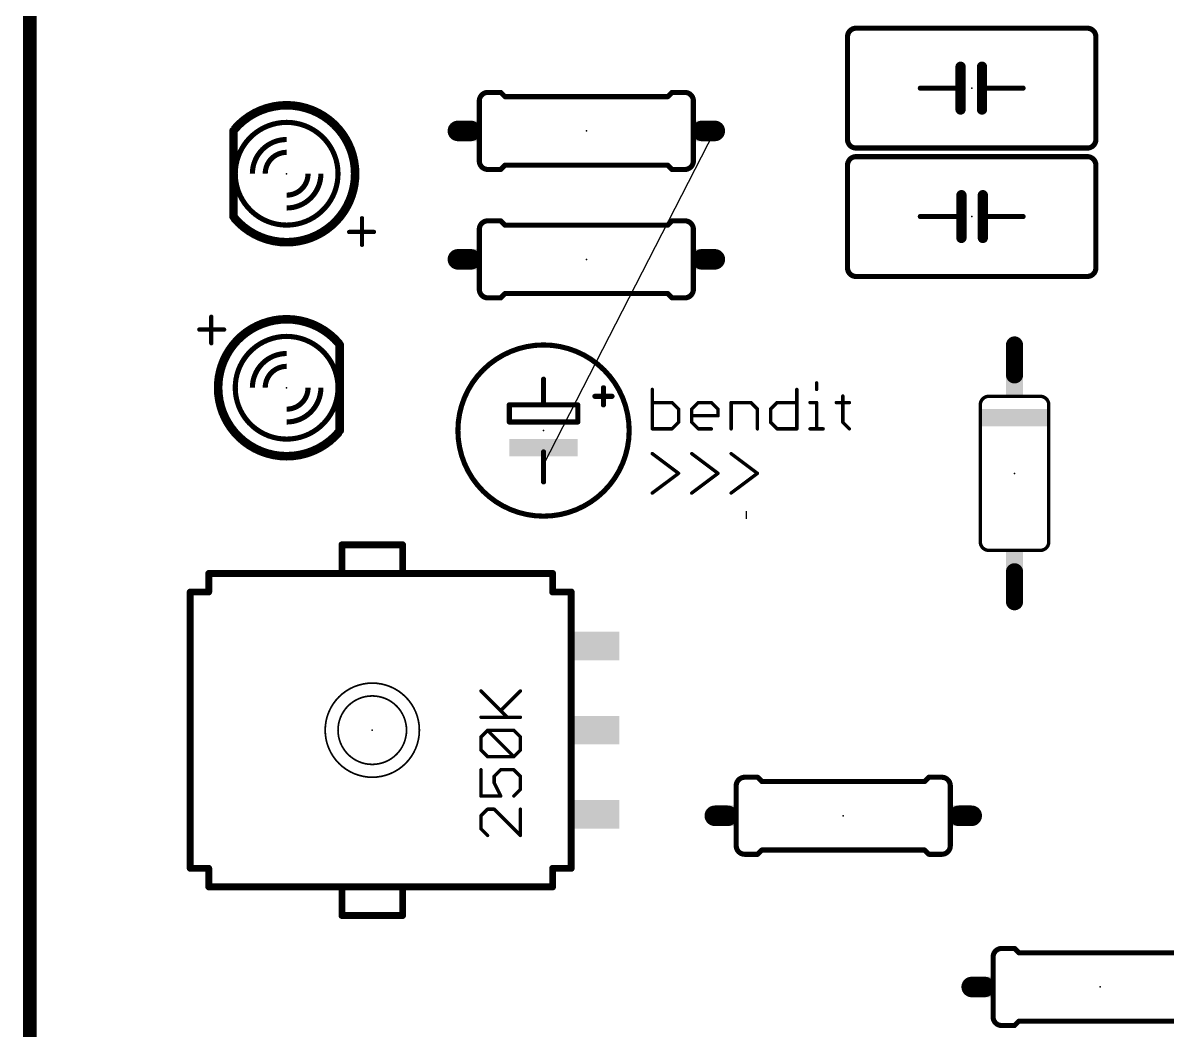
# Model space of a CAD drawing. Extents: x 0 to 100, y 0 to 80.
# Drawn here: x -0.2 to 33.74, y 26.66 to 56.55 of the extents above; entities that cross this region are included whole.
import ezdxf

# ---------------------------------------------------------------- set-up
doc = ezdxf.new("R2010")
doc.units = 0
for name, color, linetype in [('19', 53, 'CONTINUOUS'), ('20', 7, 'CONTINUOUS'), ('21', 253, 'CONTINUOUS'), ('23', 7, 'CONTINUOUS'), ('27', 253, 'CONTINUOUS'), ('51', 253, 'CONTINUOUS')]:
    doc.layers.add(name, color=color, linetype=linetype)

# ---------------------------------------------------------------- blocks, each defined once
blk = doc.blocks.new('RECT')
blk.add_solid([(-0.5, -0.5), (0.5, -0.5), (-0.5, 0.5), (0.5, 0.5)])

msp = doc.modelspace()

# ---------------------------------------------------------------- linework, layer by layer
at = {"layer": '19'}
for p, q in [((15.24, 43.434), (20.32, 53.34)), ((21.2598, 41.8338), (21.2598, 42.0624))]:
    msp.add_line(p, q, dxfattribs=at)
at = {"layer": '20', "const_width": 0.4064}
msp.add_lwpolyline([(0, 80), (0, 0)], dxfattribs=at)
at = {"layer": '21'}
for points, const_width in [([(24.511, 56.388, 0.4142), (24.257, 56.134)], 0.1524), ([(24.511, 56.4261, 1), (24.511, 56.3499)], 0.0762), ([(24.511, 56.3499, 1), (24.511, 56.4261)], 0.0762), ([(31.623, 56.134, 0.4142), (31.369, 56.388)], 0.1524), ([(31.369, 56.4261, 1), (31.369, 56.3499)], 0.0762), ([(31.369, 56.3499, 1), (31.369, 56.4261)], 0.0762), ([(24.2951, 56.134, 1), (24.2189, 56.134)], 0.0762), ([(24.2189, 56.134, 1), (24.2951, 56.134)], 0.0762), ([(31.6611, 56.134, 1), (31.5849, 56.134)], 0.0762), ([(31.5849, 56.134, 1), (31.6611, 56.134)], 0.0762), ([(27.686, 55.245, 1), (27.5336, 55.245)], 0.1524), ([(28.321, 55.245, 1), (28.1686, 55.245)], 0.1524), ([(26.416, 54.6481, 1), (26.416, 54.5719)], 0.0762), ([(27.686, 54.61, 1), (27.5336, 54.61)], 0.1524), ([(27.5336, 54.61, 1), (27.686, 54.61)], 0.1524), ([(27.6098, 54.5719, 1), (27.6098, 54.6481)], 0.0762), ([(28.321, 54.61, 1), (28.1686, 54.61)], 0.1524), ([(28.1686, 54.61, 1), (28.321, 54.61)], 0.1524), ([(28.2448, 54.6481, 1), (28.2448, 54.5719)], 0.0762), ([(29.464, 54.5719, 1), (29.464, 54.6481)], 0.0762), ([(13.589, 54.483, 0.4142), (13.335, 54.229)], 0.1524), ([(13.589, 54.5211, 1), (13.589, 54.4449)], 0.0762), ([(13.9969, 54.5099, 1), (13.9431, 54.4561)], 0.0762), ([(13.97, 54.4449, 1), (13.97, 54.5211)], 0.0762), ([(14.097, 54.3941, 1), (14.097, 54.3179)], 0.0762), ([(14.0701, 54.3291, 1), (14.1239, 54.3829)], 0.0762), ([(18.8961, 54.3829, 1), (18.9499, 54.3291)], 0.0762), ([(18.923, 54.3179, 1), (18.923, 54.3941)], 0.0762), ([(19.05, 54.5211, 1), (19.05, 54.4449)], 0.0762), ([(19.0769, 54.4561, 1), (19.0231, 54.5099)], 0.0762), ([(19.685, 54.229, 0.4142), (19.431, 54.483)], 0.1524), ([(19.431, 54.4449, 1), (19.431, 54.5211)], 0.0762), ([(7.62, 54.102, 0.2206), (6.0688, 53.3826)], 0.254), ([(9.3843, 53.0782, 0.2691), (7.62, 54.102)], 0.254), ([(27.5336, 53.975, 1), (27.686, 53.975)], 0.1524), ([(28.1686, 53.975, 1), (28.321, 53.975)], 0.1524), ([(7.62, 53.594, 0.2315), (6.417, 53.0056)], 0.1524), ([(8.823, 53.0056, 0.2315), (7.62, 53.594)], 0.1524), ([(24.257, 53.086, 0.4142), (24.511, 52.832)], 0.1524), ([(24.2951, 53.086, 1), (24.2189, 53.086)], 0.0762), ([(24.2189, 53.086, 1), (24.2951, 53.086)], 0.0762), ([(31.369, 52.832, 0.4142), (31.623, 53.086)], 0.1524), ([(31.6611, 53.086, 1), (31.5849, 53.086)], 0.0762), ([(31.5849, 53.086, 1), (31.6611, 53.086)], 0.0762), ([(24.511, 52.578, 0.4142), (24.257, 52.324)], 0.1524), ([(24.511, 52.8701, 1), (24.511, 52.7939)], 0.0762), ([(24.511, 52.6161, 1), (24.511, 52.5399)], 0.0762), ([(24.511, 52.7939, 1), (24.511, 52.8701)], 0.0762), ([(24.511, 52.5399, 1), (24.511, 52.6161)], 0.0762), ([(31.369, 52.8701, 1), (31.369, 52.7939)], 0.0762), ([(31.623, 52.324, 0.4142), (31.369, 52.578)], 0.1524), ([(31.369, 52.6161, 1), (31.369, 52.5399)], 0.0762), ([(31.369, 52.7939, 1), (31.369, 52.8701)], 0.0762), ([(31.369, 52.5399, 1), (31.369, 52.6161)], 0.0762), ([(13.335, 52.451, 0.4142), (13.589, 52.197)], 0.1524), ([(13.589, 52.2351, 1), (13.589, 52.1589)], 0.0762), ([(13.97, 52.1589, 1), (13.97, 52.2351)], 0.0762), ([(14.097, 52.3621, 1), (14.097, 52.2859)], 0.0762), ([(14.1239, 52.2971, 1), (14.0701, 52.3509)], 0.0762), ([(18.9499, 52.3509, 1), (18.8961, 52.2971)], 0.0762), ([(18.923, 52.2859, 1), (18.923, 52.3621)], 0.0762), ([(19.05, 52.2351, 1), (19.05, 52.1589)], 0.0762), ([(19.431, 52.197, 0.4142), (19.685, 52.451)], 0.1524), ([(19.431, 52.1589, 1), (19.431, 52.2351)], 0.0762), ([(24.2951, 52.324, 1), (24.2189, 52.324)], 0.0762), ([(24.2189, 52.324, 1), (24.2951, 52.324)], 0.0762), ([(31.6611, 52.324, 1), (31.5849, 52.324)], 0.0762), ([(31.5849, 52.324, 1), (31.6611, 52.324)], 0.0762), ([(13.9431, 52.2239, 1), (13.9969, 52.1701)], 0.0762), ([(19.0231, 52.1701, 1), (19.0769, 52.2239)], 0.0762), ([(6.3799, 51.1842, 0.2422), (7.62, 50.546)], 0.1524), ([(27.7114, 51.435, 1), (27.559, 51.435)], 0.1524), ([(28.3464, 51.435, 1), (28.194, 51.435)], 0.1524), ([(7.62, 50.038, 0.277), (9.4129, 51.1138)], 0.254), ([(7.62, 50.546, 0.2361), (8.8392, 51.1556)], 0.1524), ([(27.7114, 50.8, 1), (27.559, 50.8)], 0.1524), ([(28.3464, 50.8, 1), (28.194, 50.8)], 0.1524), ([(6.059, 50.7691, 0.2226), (7.62, 50.038)], 0.254), ([(9.887, 50.7492, 1), (9.8234, 50.7492)], 0.0635), ([(13.589, 50.673, 0.4142), (13.335, 50.419)], 0.1524), ([(13.589, 50.7111, 1), (13.589, 50.6349)], 0.0762), ([(13.9969, 50.6999, 1), (13.9431, 50.6461)], 0.0762), ([(13.97, 50.6349, 1), (13.97, 50.7111)], 0.0762), ([(14.097, 50.5841, 1), (14.097, 50.5079)], 0.0762), ([(14.0701, 50.5191, 1), (14.1239, 50.5729)], 0.0762), ([(18.8961, 50.5729, 1), (18.9499, 50.5191)], 0.0762), ([(18.923, 50.5079, 1), (18.923, 50.5841)], 0.0762), ([(19.05, 50.7111, 1), (19.05, 50.6349)], 0.0762), ([(19.0769, 50.6461, 1), (19.0231, 50.6999)], 0.0762), ([(19.685, 50.419, 0.4142), (19.431, 50.673)], 0.1524), ([(19.431, 50.6349, 1), (19.431, 50.7111)], 0.0762), ([(26.416, 50.8381, 1), (26.416, 50.7619)], 0.0762), ([(27.559, 50.8, 1), (27.7114, 50.8)], 0.1524), ([(27.6352, 50.7619, 1), (27.6352, 50.8381)], 0.0762), ([(28.194, 50.8, 1), (28.3464, 50.8)], 0.1524), ([(28.2702, 50.8381, 1), (28.2702, 50.7619)], 0.0762), ([(29.464, 50.7619, 1), (29.464, 50.8381)], 0.0762), ([(9.4742, 50.3746, 1), (9.4742, 50.3111)], 0.0635), ([(10.2108, 50.3111, 1), (10.2108, 50.3746)], 0.0635), ([(27.559, 50.165, 1), (27.7114, 50.165)], 0.1524), ([(28.194, 50.165, 1), (28.3464, 50.165)], 0.1524), ([(9.8234, 49.9618, 1), (9.887, 49.9618)], 0.0635), ([(24.257, 49.276, 0.4142), (24.511, 49.022)], 0.1524), ([(24.2951, 49.276, 1), (24.2189, 49.276)], 0.0762), ([(24.2189, 49.276, 1), (24.2951, 49.276)], 0.0762), ([(31.369, 49.022, 0.4142), (31.623, 49.276)], 0.1524), ([(31.6611, 49.276, 1), (31.5849, 49.276)], 0.0762), ([(31.5849, 49.276, 1), (31.6611, 49.276)], 0.0762), ([(24.511, 49.0601, 1), (24.511, 48.9839)], 0.0762), ([(24.511, 48.9839, 1), (24.511, 49.0601)], 0.0762), ([(31.369, 49.0601, 1), (31.369, 48.9839)], 0.0762), ([(31.369, 48.9839, 1), (31.369, 49.0601)], 0.0762), ([(13.335, 48.641, 0.4142), (13.589, 48.387)], 0.1524), ([(14.097, 48.5521, 1), (14.097, 48.4759)], 0.0762), ([(14.1239, 48.4871, 1), (14.0701, 48.5409)], 0.0762), ([(18.9499, 48.5409, 1), (18.8961, 48.4871)], 0.0762), ([(18.923, 48.4759, 1), (18.923, 48.5521)], 0.0762), ([(19.431, 48.387, 0.4142), (19.685, 48.641)], 0.1524), ([(13.589, 48.4251, 1), (13.589, 48.3489)], 0.0762), ([(13.9431, 48.4139, 1), (13.9969, 48.3601)], 0.0762), ([(13.97, 48.3489, 1), (13.97, 48.4251)], 0.0762), ([(19.05, 48.4251, 1), (19.05, 48.3489)], 0.0762), ([(19.0231, 48.3601, 1), (19.0769, 48.4139)], 0.0762), ([(19.431, 48.3489, 1), (19.431, 48.4251)], 0.0762), ([(5.4165, 47.8282, 1), (5.3531, 47.8282)], 0.0635), ([(7.62, 47.752, 0.277), (5.8271, 46.6762)], 0.254), ([(9.181, 47.0209, 0.2226), (7.62, 47.752)], 0.254), ([(5.0292, 47.479, 1), (5.0292, 47.4154)], 0.0635), ([(5.7658, 47.4154, 1), (5.7658, 47.479)], 0.0635), ([(7.62, 47.244, 0.2361), (6.4008, 46.6344)], 0.1524), ([(8.8601, 46.6058, 0.2422), (7.62, 47.244)], 0.1524), ([(5.3531, 47.0408, 1), (5.4165, 47.0408)], 0.0635), ([(15.24, 41.91, 1), (15.24, 46.99, 1), (15.24, 41.91)], 0.1524), ([(23.3637, 45.8651, 1), (23.3129, 45.8651)], 0.0508), ([(16.764, 45.5041, 1), (16.764, 45.4279)], 0.0762), ([(17.0561, 45.72, 1), (16.9799, 45.72)], 0.0762), ([(17.272, 45.4279, 1), (17.272, 45.5041)], 0.0762), ([(18.4912, 45.6702, 1), (18.4404, 45.6702)], 0.0508), ([(22.779, 45.6702, 1), (22.7282, 45.6702)], 0.0508), ([(23.3129, 45.6702, 1), (23.3637, 45.6702)], 0.0508), ([(24.1433, 45.4753, 1), (24.0925, 45.4753)], 0.0508), ([(28.448, 45.466, 0.4142), (28.194, 45.212)], 0.1016), ([(28.448, 45.4914, 1), (28.448, 45.4406)], 0.0508), ([(28.448, 45.4406, 1), (28.448, 45.4914)], 0.0508), ([(30.226, 45.212, 0.4142), (29.972, 45.466)], 0.1016), ([(29.972, 45.4914, 1), (29.972, 45.4406)], 0.0508), ([(29.972, 45.4406, 1), (29.972, 45.4914)], 0.0508), ([(16.9799, 45.212, 1), (17.0561, 45.212)], 0.0762), ([(18.4658, 45.3058, 1), (18.4658, 45.255)], 0.0508), ([(19.0685, 45.2984, 1), (19.0325, 45.2624)], 0.0508), ([(19.0505, 45.255, 1), (19.0505, 45.3058)], 0.0508), ([(19.8301, 45.3058, 1), (19.8301, 45.255)], 0.0508), ([(19.8481, 45.2624, 1), (19.8121, 45.2984)], 0.0508), ([(20.2379, 45.2984, 1), (20.2019, 45.2624)], 0.0508), ([(20.2199, 45.255, 1), (20.2199, 45.3058)], 0.0508), ([(20.83, 45.2804, 1), (20.7792, 45.2804)], 0.0508), ([(20.8046, 45.3058, 1), (20.8046, 45.255)], 0.0508), ([(21.4073, 45.2984, 1), (21.3713, 45.2624)], 0.0508), ([(21.3893, 45.255, 1), (21.3893, 45.3058)], 0.0508), ([(22.1689, 45.3058, 1), (22.1689, 45.255)], 0.0508), ([(22.1868, 45.2624, 1), (22.1509, 45.2984)], 0.0508), ([(22.7536, 45.255, 1), (22.7536, 45.3058)], 0.0508), ([(23.1434, 45.3058, 1), (23.1434, 45.255)], 0.0508), ([(23.3637, 45.2804, 1), (23.3129, 45.2804)], 0.0508), ([(23.3383, 45.255, 1), (23.3383, 45.3058)], 0.0508), ([(23.923, 45.3058, 1), (23.923, 45.255)], 0.0508), ([(24.3128, 45.255, 1), (24.3128, 45.3058)], 0.0508), ([(28.2194, 45.212, 1), (28.1686, 45.212)], 0.0508), ([(28.1686, 45.212, 1), (28.2194, 45.212)], 0.0508), ([(30.2514, 45.212, 1), (30.2006, 45.212)], 0.0508), ([(30.2006, 45.212, 1), (30.2514, 45.212)], 0.0508), ([(5.8557, 44.7118, 0.2691), (7.62, 43.688)], 0.254), ([(6.417, 44.7844, 0.2315), (7.62, 44.196)], 0.1524), ([(7.62, 44.196, 0.2315), (8.823, 44.7844)], 0.1524), ([(19.2708, 45.0855, 1), (19.22, 45.0855)], 0.0508), ([(19.2274, 45.0675, 1), (19.2634, 45.1035)], 0.0508), ([(19.6172, 45.1035, 1), (19.6532, 45.0675)], 0.0508), ([(19.6606, 45.0855, 1), (19.6098, 45.0855)], 0.0508), ([(19.6352, 44.916, 1), (19.6352, 44.8652)], 0.0508), ([(20.4402, 45.0855, 1), (20.3894, 45.0855)], 0.0508), ([(20.3894, 44.8906, 1), (20.4402, 44.8906)], 0.0508), ([(20.3968, 45.0675, 1), (20.4328, 45.1035)], 0.0508), ([(20.4148, 44.8652, 1), (20.4148, 44.916)], 0.0508), ([(21.6096, 45.0855, 1), (21.5588, 45.0855)], 0.0508), ([(21.5662, 45.0675, 1), (21.6022, 45.1035)], 0.0508), ([(21.956, 45.1035, 1), (21.992, 45.0675)], 0.0508), ([(21.9994, 45.0855, 1), (21.9486, 45.0855)], 0.0508), ([(7.62, 43.688, 0.2206), (9.1712, 44.4074)], 0.254), ([(18.4658, 44.5262, 1), (18.4658, 44.4754)], 0.0508), ([(18.4404, 44.5008, 1), (18.4912, 44.5008)], 0.0508), ([(19.0325, 44.5188, 1), (19.0685, 44.4828)], 0.0508), ([(19.0505, 44.4754, 1), (19.0505, 44.5262)], 0.0508), ([(19.22, 44.6957, 1), (19.2708, 44.6957)], 0.0508), ([(19.2634, 44.6777, 1), (19.2274, 44.7137)], 0.0508), ([(19.6532, 44.7137, 1), (19.6172, 44.6777)], 0.0508), ([(19.6098, 44.6957, 1), (19.6606, 44.6957)], 0.0508), ([(19.8301, 44.5262, 1), (19.8301, 44.4754)], 0.0508), ([(19.8121, 44.4828, 1), (19.8481, 44.5188)], 0.0508), ([(20.2199, 44.4754, 1), (20.2199, 44.5262)], 0.0508), ([(20.7792, 44.5008, 1), (20.83, 44.5008)], 0.0508), ([(21.5588, 44.5008, 1), (21.6096, 44.5008)], 0.0508), ([(21.992, 44.7137, 1), (21.956, 44.6777)], 0.0508), ([(21.9486, 44.6957, 1), (21.9994, 44.6957)], 0.0508), ([(22.1689, 44.5262, 1), (22.1689, 44.4754)], 0.0508), ([(22.1509, 44.4828, 1), (22.1868, 44.5188)], 0.0508), ([(22.7282, 44.5008, 1), (22.779, 44.5008)], 0.0508), ([(22.7536, 44.4754, 1), (22.7536, 44.5262)], 0.0508), ([(23.1434, 44.5262, 1), (23.1434, 44.4754)], 0.0508), ([(23.3129, 44.5008, 1), (23.3637, 44.5008)], 0.0508), ([(23.5332, 44.4754, 1), (23.5332, 44.5262)], 0.0508), ([(24.1358, 44.7137, 1), (24.0999, 44.6777)], 0.0508), ([(24.0925, 44.6957, 1), (24.1433, 44.6957)], 0.0508), ([(24.2948, 44.4828, 1), (24.3307, 44.5188)], 0.0508), ([(18.481, 43.7855, 1), (18.4506, 43.7449)], 0.0508), ([(19.6504, 43.7855, 1), (19.62, 43.7449)], 0.0508), ([(20.8198, 43.7855, 1), (20.7894, 43.7449)], 0.0508), ([(19.2606, 43.1602, 1), (19.2302, 43.2008)], 0.0508), ([(19.2302, 43.1602, 1), (19.2606, 43.2008)], 0.0508), ([(20.43, 43.1602, 1), (20.3996, 43.2008)], 0.0508), ([(20.3996, 43.1602, 1), (20.43, 43.2008)], 0.0508), ([(21.5994, 43.1602, 1), (21.569, 43.2008)], 0.0508), ([(21.569, 43.1602, 1), (21.5994, 43.2008)], 0.0508), ([(18.4506, 42.6161, 1), (18.481, 42.5755)], 0.0508), ([(19.62, 42.6161, 1), (19.6504, 42.5755)], 0.0508), ([(20.7894, 42.6161, 1), (20.8198, 42.5755)], 0.0508), ([(28.194, 41.148, 0.4142), (28.448, 40.894)], 0.1016), ([(28.2194, 41.148, 1), (28.1686, 41.148)], 0.0508), ([(28.1686, 41.148, 1), (28.2194, 41.148)], 0.0508), ([(29.972, 40.894, 0.4142), (30.226, 41.148)], 0.1016), ([(30.2514, 41.148, 1), (30.2006, 41.148)], 0.0508), ([(30.2006, 41.148, 1), (30.2514, 41.148)], 0.0508), ([(28.448, 40.9194, 1), (28.448, 40.8686)], 0.0508), ([(28.448, 40.8686, 1), (28.448, 40.9194)], 0.0508), ([(29.972, 40.9194, 1), (29.972, 40.8686)], 0.0508), ([(29.972, 40.8686, 1), (29.972, 40.9194)], 0.0508), ([(5.3608, 40.21, 1), (5.2592, 40.21)], 0.1016), ([(5.31, 40.2608, 1), (5.31, 40.1592)], 0.1016), ([(7.51, 40.1592, 1), (7.51, 40.2608)], 0.1016), ([(12.31, 40.2608, 1), (12.31, 40.1592)], 0.1016), ([(15.5608, 40.21, 1), (15.4592, 40.21)], 0.1016), ([(15.51, 40.1592, 1), (15.51, 40.2608)], 0.1016), ([(4.8108, 39.66, 1), (4.7092, 39.66)], 0.1016), ([(4.76, 39.7108, 1), (4.76, 39.6092)], 0.1016), ([(5.2592, 39.66, 1), (5.3608, 39.66)], 0.1016), ([(5.31, 39.6092, 1), (5.31, 39.7108)], 0.1016), ([(15.51, 39.7108, 1), (15.51, 39.6092)], 0.1016), ([(15.4592, 39.66, 1), (15.5608, 39.66)], 0.1016), ([(16.1108, 39.66, 1), (16.0092, 39.66)], 0.1016), ([(16.06, 39.6092, 1), (16.06, 39.7108)], 0.1016), ([(10.16, 34.163, 1), (10.16, 36.957, 1), (10.16, 34.163)], 0.0508), ([(10.16, 34.544, 1), (10.16, 36.576, 1), (10.16, 34.544)], 0.0508), ([(21.209, 34.163, 0.4142), (20.955, 33.909)], 0.1524), ([(21.209, 34.2011, 1), (21.209, 34.1249)], 0.0762), ([(21.6169, 34.1899, 1), (21.5631, 34.1361)], 0.0762), ([(21.59, 34.1249, 1), (21.59, 34.2011)], 0.0762), ([(21.717, 34.0741, 1), (21.717, 33.9979)], 0.0762), ([(21.6901, 34.0091, 1), (21.7439, 34.0629)], 0.0762), ([(26.5161, 34.0629, 1), (26.5699, 34.0091)], 0.0762), ([(26.543, 33.9979, 1), (26.543, 34.0741)], 0.0762), ([(26.67, 34.2011, 1), (26.67, 34.1249)], 0.0762), ([(26.6969, 34.1361, 1), (26.6431, 34.1899)], 0.0762), ([(27.305, 33.909, 0.4142), (27.051, 34.163)], 0.1524), ([(27.051, 34.1249, 1), (27.051, 34.2011)], 0.0762), ([(20.955, 32.131, 0.4142), (21.209, 31.877)], 0.1524), ([(21.209, 31.9151, 1), (21.209, 31.8389)], 0.0762), ([(21.5631, 31.9039, 1), (21.6169, 31.8501)], 0.0762), ([(21.59, 31.8389, 1), (21.59, 31.9151)], 0.0762), ([(21.717, 32.0421, 1), (21.717, 31.9659)], 0.0762), ([(21.7439, 31.9771, 1), (21.6901, 32.0309)], 0.0762), ([(26.5699, 32.0309, 1), (26.5161, 31.9771)], 0.0762), ([(26.543, 31.9659, 1), (26.543, 32.0421)], 0.0762), ([(26.67, 31.9151, 1), (26.67, 31.8389)], 0.0762), ([(26.6431, 31.8501, 1), (26.6969, 31.9039)], 0.0762), ([(27.051, 31.877, 0.4142), (27.305, 32.131)], 0.1524), ([(27.051, 31.8389, 1), (27.051, 31.9151)], 0.0762), ([(4.76, 31.5108, 1), (4.76, 31.4092)], 0.1016), ([(4.7092, 31.46, 1), (4.8108, 31.46)], 0.1016), ([(5.3608, 31.46, 1), (5.2592, 31.46)], 0.1016), ([(5.31, 31.4092, 1), (5.31, 31.5108)], 0.1016), ([(15.51, 31.5108, 1), (15.51, 31.4092)], 0.1016), ([(15.5608, 31.46, 1), (15.4592, 31.46)], 0.1016), ([(16.0092, 31.46, 1), (16.1108, 31.46)], 0.1016), ([(16.06, 31.4092, 1), (16.06, 31.5108)], 0.1016), ([(5.31, 30.9608, 1), (5.31, 30.8592)], 0.1016), ([(5.2592, 30.91, 1), (5.3608, 30.91)], 0.1016), ([(7.51, 30.8592, 1), (7.51, 30.9608)], 0.1016), ([(12.31, 30.9608, 1), (12.31, 30.8592)], 0.1016), ([(15.4592, 30.91, 1), (15.5608, 30.91)], 0.1016), ([(15.51, 30.8592, 1), (15.51, 30.9608)], 0.1016), ([(28.829, 29.083, 0.4142), (28.575, 28.829)], 0.1524), ([(28.829, 29.1211, 1), (28.829, 29.0449)], 0.0762), ([(29.2369, 29.1099, 1), (29.1831, 29.0561)], 0.0762), ([(29.21, 29.0449, 1), (29.21, 29.1211)], 0.0762), ([(29.337, 28.9941, 1), (29.337, 28.9179)], 0.0762), ([(29.3101, 28.9291, 1), (29.3639, 28.9829)], 0.0762), ([(28.575, 27.051, 0.4142), (28.829, 26.797)], 0.1524), ([(28.829, 26.8351, 1), (28.829, 26.7589)], 0.0762), ([(29.1831, 26.8239, 1), (29.2369, 26.7701)], 0.0762), ([(29.21, 26.7589, 1), (29.21, 26.8351)], 0.0762), ([(29.337, 26.9621, 1), (29.337, 26.8859)], 0.0762), ([(29.3639, 26.8971, 1), (29.3101, 26.9509)], 0.0762)]:
    msp.add_lwpolyline(points, format="xyb", dxfattribs=dict(at, const_width=const_width))
for points, const_width in [([(31.369, 56.388), (24.511, 56.388)], 0.1524), ([(24.257, 56.134), (24.257, 53.086)], 0.1524), ([(31.623, 53.086), (31.623, 56.134)], 0.1524), ([(27.6098, 54.61), (27.6098, 55.245)], 0.3048), ([(28.2448, 54.61), (28.2448, 55.245)], 0.3048), ([(27.6098, 54.61), (26.416, 54.61)], 0.1524), ([(27.6098, 53.975), (27.6098, 54.61)], 0.3048), ([(28.2448, 53.975), (28.2448, 54.61)], 0.3048), ([(28.2448, 54.61), (29.464, 54.61)], 0.1524), ([(13.589, 54.483), (13.97, 54.483)], 0.1524), ([(14.097, 54.356), (13.97, 54.483)], 0.1524), ([(18.923, 54.356), (14.097, 54.356)], 0.1524), ([(18.923, 54.356), (19.05, 54.483)], 0.1524), ([(19.431, 54.483), (19.05, 54.483)], 0.1524), ([(24.511, 52.832), (31.369, 52.832)], 0.1524), ([(31.369, 52.578), (24.511, 52.578)], 0.1524), ([(13.589, 52.197), (13.97, 52.197)], 0.1524), ([(14.097, 52.324), (13.97, 52.197)], 0.1524), ([(18.923, 52.324), (14.097, 52.324)], 0.1524), ([(18.923, 52.324), (19.05, 52.197)], 0.1524), ([(19.431, 52.197), (19.05, 52.197)], 0.1524), ([(24.257, 52.324), (24.257, 49.276)], 0.1524), ([(31.623, 49.276), (31.623, 52.324)], 0.1524), ([(27.6352, 51.435), (27.6352, 50.8)], 0.3048), ([(28.2702, 51.435), (28.2702, 50.8)], 0.3048), ([(27.6352, 50.8), (27.6352, 50.165)], 0.3048), ([(28.2702, 50.8), (28.2702, 50.165)], 0.3048), ([(9.8552, 50.7492), (9.8552, 49.9618)], 0.127), ([(13.589, 50.673), (13.97, 50.673)], 0.1524), ([(14.097, 50.546), (13.97, 50.673)], 0.1524), ([(14.097, 50.546), (18.923, 50.546)], 0.1524), ([(18.923, 50.546), (19.05, 50.673)], 0.1524), ([(19.431, 50.673), (19.05, 50.673)], 0.1524), ([(27.6352, 50.8), (26.416, 50.8)], 0.1524), ([(28.2702, 50.8), (29.464, 50.8)], 0.1524), ([(10.2108, 50.3428), (9.4742, 50.3428)], 0.127), ([(24.511, 49.022), (31.369, 49.022)], 0.1524), ([(14.097, 48.514), (13.97, 48.387)], 0.1524), ([(14.097, 48.514), (18.923, 48.514)], 0.1524), ([(18.923, 48.514), (19.05, 48.387)], 0.1524), ([(13.589, 48.387), (13.97, 48.387)], 0.1524), ([(19.431, 48.387), (19.05, 48.387)], 0.1524), ([(5.3848, 47.0408), (5.3848, 47.8282)], 0.127), ([(5.0292, 47.4472), (5.7658, 47.4472)], 0.127), ([(23.3383, 45.8651), (23.3383, 45.6702)], 0.1016), ([(16.764, 45.466), (17.272, 45.466)], 0.1524), ([(17.018, 45.72), (17.018, 45.212)], 0.1524), ([(18.4658, 45.6702), (18.4658, 44.5008)], 0.1016), ([(22.7536, 45.6702), (22.7536, 44.5008)], 0.1016), ([(24.1179, 45.4753), (24.1179, 44.6957)], 0.1016), ([(29.972, 45.466), (28.448, 45.466)], 0.1016), ([(19.0505, 45.2804), (18.4658, 45.2804)], 0.1016), ([(19.2454, 45.0855), (19.0505, 45.2804)], 0.1016), ([(19.6352, 45.0855), (19.8301, 45.2804)], 0.1016), ([(19.8301, 45.2804), (20.2199, 45.2804)], 0.1016), ([(20.2199, 45.2804), (20.4148, 45.0855)], 0.1016), ([(20.8046, 44.5008), (20.8046, 45.2804)], 0.1016), ([(20.8046, 45.2804), (21.3893, 45.2804)], 0.1016), ([(21.3893, 45.2804), (21.5842, 45.0855)], 0.1016), ([(21.974, 45.0855), (22.1689, 45.2804)], 0.1016), ([(22.1689, 45.2804), (22.7536, 45.2804)], 0.1016), ([(23.1434, 45.2804), (23.3383, 45.2804)], 0.1016), ([(23.3383, 45.2804), (23.3383, 44.5008)], 0.1016), ([(23.923, 45.2804), (24.3128, 45.2804)], 0.1016), ([(28.194, 45.212), (28.194, 41.148)], 0.1016), ([(30.226, 45.212), (30.226, 41.148)], 0.1016), ([(19.2454, 44.6957), (19.2454, 45.0855)], 0.1016), ([(19.6352, 44.6957), (19.6352, 45.0855)], 0.1016), ([(20.4148, 44.8906), (19.6352, 44.8906)], 0.1016), ([(20.4148, 45.0855), (20.4148, 44.8906)], 0.1016), ([(21.5842, 45.0855), (21.5842, 44.5008)], 0.1016), ([(21.974, 44.6957), (21.974, 45.0855)], 0.1016), ([(18.4658, 44.5008), (19.0505, 44.5008)], 0.1016), ([(19.0505, 44.5008), (19.2454, 44.6957)], 0.1016), ([(19.8301, 44.5008), (19.6352, 44.6957)], 0.1016), ([(20.2199, 44.5008), (19.8301, 44.5008)], 0.1016), ([(22.1689, 44.5008), (21.974, 44.6957)], 0.1016), ([(22.7536, 44.5008), (22.1689, 44.5008)], 0.1016), ([(23.1434, 44.5008), (23.5332, 44.5008)], 0.1016), ([(24.1179, 44.6957), (24.3128, 44.5008)], 0.1016), ([(18.4658, 43.7652), (19.2454, 43.1805)], 0.1016), ([(19.6352, 43.7652), (20.4148, 43.1805)], 0.1016), ([(20.8046, 43.7652), (21.5842, 43.1805)], 0.1016), ([(19.2454, 43.1805), (18.4658, 42.5958)], 0.1016), ([(20.4148, 43.1805), (19.6352, 42.5958)], 0.1016), ([(21.5842, 43.1805), (20.8046, 42.5958)], 0.1016), ([(29.972, 40.894), (28.448, 40.894)], 0.1016), ([(5.31, 40.21), (5.31, 39.66)], 0.2032), ([(5.31, 40.21), (7.51, 40.21)], 0.2032), ([(12.31, 40.21), (15.51, 40.21)], 0.2032), ([(15.51, 39.66), (15.51, 40.21)], 0.2032), ([(4.76, 31.46), (4.76, 39.66)], 0.2032), ([(5.31, 39.66), (4.76, 39.66)], 0.2032), ([(16.06, 39.66), (15.51, 39.66)], 0.2032), ([(16.06, 39.66), (16.06, 31.46)], 0.2032), ([(21.209, 34.163), (21.59, 34.163)], 0.1524), ([(21.717, 34.036), (21.59, 34.163)], 0.1524), ([(26.543, 34.036), (21.717, 34.036)], 0.1524), ([(26.543, 34.036), (26.67, 34.163)], 0.1524), ([(27.051, 34.163), (26.67, 34.163)], 0.1524), ([(21.209, 31.877), (21.59, 31.877)], 0.1524), ([(21.717, 32.004), (21.59, 31.877)], 0.1524), ([(26.543, 32.004), (21.717, 32.004)], 0.1524), ([(26.543, 32.004), (26.67, 31.877)], 0.1524), ([(27.051, 31.877), (26.67, 31.877)], 0.1524), ([(4.76, 31.46), (5.31, 31.46)], 0.2032), ([(5.31, 31.46), (5.31, 30.91)], 0.2032), ([(15.51, 31.46), (16.06, 31.46)], 0.2032), ([(15.51, 30.91), (15.51, 31.46)], 0.2032), ([(7.51, 30.91), (5.31, 30.91)], 0.2032), ([(15.51, 30.91), (12.31, 30.91)], 0.2032), ([(28.829, 29.083), (29.21, 29.083)], 0.1524), ([(29.337, 28.956), (29.21, 29.083)], 0.1524), ([(29.337, 28.956), (34.163, 28.956)], 0.1524), ([(28.829, 26.797), (29.21, 26.797)], 0.1524), ([(29.337, 26.924), (29.21, 26.797)], 0.1524), ([(29.337, 26.924), (34.163, 26.924)], 0.1524)]:
    msp.add_lwpolyline(points, dxfattribs=dict(at, const_width=const_width))
at = {"layer": '23'}
for p in [(27.94, 54.61), (16.51, 53.34), (7.62, 52.07), (27.94, 50.8), (16.51, 49.53), (7.62, 45.72), (15.24, 44.45), (29.21, 43.18), (10.16, 35.56), (24.13, 33.02), (31.75, 27.94)]:
    msp.add_point(p, dxfattribs=at)
at = {"layer": '27', "const_width": 0.1016}
for points in [[(14.1644, 35.944), (13.3848, 36.7236)], [(13.9695, 36.1389), (14.5542, 36.7236)], [(13.3848, 35.944), (14.5542, 35.944)], [(13.3848, 35.3593), (13.5797, 35.5542)], [(13.3848, 34.9695), (13.3848, 35.3593)], [(13.5797, 35.5542), (14.3593, 35.5542)], [(14.3593, 34.7746), (13.5797, 35.5542)], [(14.3593, 35.5542), (14.5542, 35.3593)], [(14.5542, 35.3593), (14.5542, 34.9695)], [(13.5797, 34.7746), (13.3848, 34.9695)], [(14.5542, 34.9695), (14.3593, 34.7746)], [(14.3593, 34.7746), (13.5797, 34.7746)], [(13.3848, 34.3848), (13.3848, 33.6052)], [(13.7746, 34.1899), (13.9695, 34.3848)], [(13.9695, 34.3848), (14.3593, 34.3848)], [(14.3593, 34.3848), (14.5542, 34.1899)], [(13.7746, 33.995), (13.7746, 34.1899)], [(13.9695, 33.6052), (13.7746, 33.995)], [(14.5542, 34.1899), (14.5542, 33.8001)], [(13.3848, 33.6052), (13.9695, 33.6052)], [(14.5542, 33.8001), (14.3593, 33.6052)], [(13.5797, 33.2154), (13.3848, 33.0205)], [(13.7746, 33.2154), (13.5797, 33.2154)], [(14.5542, 32.4358), (13.7746, 33.2154)], [(14.5542, 33.2154), (14.5542, 32.4358)], [(13.3848, 33.0205), (13.3848, 32.6307)], [(13.3848, 32.6307), (13.5797, 32.4358)]]:
    msp.add_lwpolyline(points, dxfattribs=at)
at = {"layer": '27', "const_width": 0.0508}
for points in [[(13.4028, 36.7415, 1), (13.3668, 36.7056)], [(14.5722, 36.7056, 1), (14.5362, 36.7415)], [(13.3848, 35.9694, 1), (13.3848, 35.9186)], [(13.9515, 36.1568, 1), (13.9875, 36.1209)], [(14.1464, 35.926, 1), (14.1824, 35.962)], [(14.5542, 35.9186, 1), (14.5542, 35.9694)], [(13.3668, 35.3773, 1), (13.4028, 35.3413)], [(13.4102, 35.3593, 1), (13.3594, 35.3593)], [(13.5977, 35.5722, 1), (13.5617, 35.5362)], [(13.5797, 35.5796, 1), (13.5797, 35.5288)], [(13.5977, 35.5362, 1), (13.5617, 35.5722)], [(14.3773, 35.5722, 1), (14.3413, 35.5362)], [(14.3593, 35.5288, 1), (14.3593, 35.5796)], [(14.5796, 35.3593, 1), (14.5288, 35.3593)], [(14.5362, 35.3413, 1), (14.5722, 35.3773)], [(13.4028, 34.9875, 1), (13.3668, 34.9515)], [(13.3594, 34.9695, 1), (13.4102, 34.9695)], [(14.5288, 34.9695, 1), (14.5796, 34.9695)], [(14.5722, 34.9515, 1), (14.5362, 34.9875)], [(13.5797, 34.8, 1), (13.5797, 34.7492)], [(13.5617, 34.7566, 1), (13.5977, 34.7926)], [(14.3413, 34.7926, 1), (14.3773, 34.7566)], [(14.3413, 34.7566, 1), (14.3773, 34.7926)], [(14.3593, 34.7492, 1), (14.3593, 34.8)], [(13.4102, 34.3848, 1), (13.3594, 34.3848)], [(13.9695, 34.4102, 1), (13.9695, 34.3594)], [(13.9875, 34.3668, 1), (13.9515, 34.4028)], [(14.3773, 34.4028, 1), (14.3413, 34.3668)], [(14.3593, 34.3594, 1), (14.3593, 34.4102)], [(13.7566, 34.2079, 1), (13.7926, 34.1719)], [(13.8, 34.1899, 1), (13.7492, 34.1899)], [(13.7973, 34.0064, 1), (13.7519, 33.9836)], [(13.7492, 33.995, 1), (13.8, 33.995)], [(14.5796, 34.1899, 1), (14.5288, 34.1899)], [(14.5362, 34.1719, 1), (14.5722, 34.2079)], [(13.3848, 33.6306, 1), (13.3848, 33.5798)], [(13.3594, 33.6052, 1), (13.4102, 33.6052)], [(13.9468, 33.5938, 1), (13.9922, 33.6166)], [(13.9695, 33.5798, 1), (13.9695, 33.6306)], [(14.3413, 33.6232, 1), (14.3773, 33.5872)], [(14.5288, 33.8001, 1), (14.5796, 33.8001)], [(14.5722, 33.7821, 1), (14.5362, 33.8181)], [(13.5797, 33.2408, 1), (13.5797, 33.19)], [(13.5977, 33.1974, 1), (13.5617, 33.2334)], [(13.7926, 33.2334, 1), (13.7566, 33.1974)], [(13.7746, 33.19, 1), (13.7746, 33.2408)], [(14.5796, 33.2154, 1), (14.5288, 33.2154)], [(13.3668, 33.0385, 1), (13.4028, 33.0025)], [(13.4102, 33.0205, 1), (13.3594, 33.0205)], [(13.4028, 32.6487, 1), (13.3668, 32.6127)], [(13.3594, 32.6307, 1), (13.4102, 32.6307)], [(13.5617, 32.4178, 1), (13.5977, 32.4538)], [(14.5288, 32.4358, 1), (14.5796, 32.4358)], [(14.5362, 32.4178, 1), (14.5722, 32.4538)]]:
    msp.add_lwpolyline(points, format="xyb", dxfattribs=at)
at = {"layer": '51'}
for points, const_width in [([(13.335, 52.451), (13.335, 54.229)], 0.1524), ([(19.685, 52.451), (19.685, 54.229)], 0.1524), ([(12.7, 53.34), (13.081, 53.34)], 0.6096), ([(19.939, 53.34), (20.32, 53.34)], 0.6096), ([(6.0452, 53.34), (6.0452, 50.8)], 0.254), ([(13.335, 50.419), (13.335, 48.641)], 0.1524), ([(19.685, 50.419), (19.685, 48.641)], 0.1524), ([(13.081, 49.53), (12.7, 49.53)], 0.6096), ([(20.32, 49.53), (19.939, 49.53)], 0.6096), ([(29.21, 46.99), (29.21, 46.101)], 0.508), ([(9.1948, 44.45), (9.1948, 46.99)], 0.254), ([(15.24, 45.974), (15.24, 45.212)], 0.1524), ([(15.24, 45.212), (14.224, 45.212)], 0.1524), ([(14.224, 45.212), (14.224, 44.704)], 0.1524), ([(16.256, 45.212), (15.24, 45.212)], 0.1524), ([(16.256, 44.704), (16.256, 45.212)], 0.1524), ([(14.224, 44.704), (16.256, 44.704)], 0.1524), ([(15.24, 43.815), (15.24, 42.926)], 0.1524), ([(11.06, 41.06), (9.26, 41.06)], 0.2032), ([(9.26, 41.06), (9.26, 40.31)], 0.2032), ([(11.06, 40.31), (11.06, 41.06)], 0.2032), ([(29.21, 39.37), (29.21, 40.259)], 0.508), ([(5.31, 40.21), (15.51, 40.21)], 0.2032), ([(20.955, 32.131), (20.955, 33.909)], 0.1524), ([(27.305, 32.131), (27.305, 33.909)], 0.1524), ([(20.32, 33.02), (20.701, 33.02)], 0.6096), ([(27.559, 33.02), (27.94, 33.02)], 0.6096), ([(15.51, 30.91), (5.31, 30.91)], 0.2032), ([(9.26, 30.81), (9.26, 30.06)], 0.2032), ([(11.06, 30.06), (11.06, 30.81)], 0.2032), ([(9.26, 30.06), (11.06, 30.06)], 0.2032), ([(28.575, 28.829), (28.575, 27.051)], 0.1524), ([(28.321, 27.94), (27.94, 27.94)], 0.6096)]:
    msp.add_lwpolyline(points, dxfattribs=dict(at, const_width=const_width))
for points, const_width in [([(13.3731, 54.229, 1), (13.2969, 54.229)], 0.0762), ([(19.7231, 54.229, 1), (19.6469, 54.229)], 0.0762), ([(12.7, 53.4924, 1), (12.7, 53.1876)], 0.3048), ([(13.081, 53.1876, 1), (13.081, 53.4924)], 0.3048), ([(19.939, 53.4924, 1), (19.939, 53.1876)], 0.3048), ([(20.32, 53.1876, 1), (20.32, 53.4924)], 0.3048), ([(6.1087, 53.34, 1), (5.9817, 53.34)], 0.127), ([(6.4492, 53.0456, 0.1754), (6.096, 52.07)], 0.1524), ([(7.62, 53.086, 0.4142), (6.604, 52.07)], 0.1524), ([(9.144, 52.07, 0.1837), (8.7591, 53.0825)], 0.1524), ([(9.652, 52.07, 0.1388), (9.3506, 53.135)], 0.254), ([(7.62, 52.705, 0.4142), (6.985, 52.07)], 0.1524), ([(13.2969, 52.451, 1), (13.3731, 52.451)], 0.0762), ([(19.6469, 52.451, 1), (19.7231, 52.451)], 0.0762), ([(6.096, 52.07, 0.179), (6.4629, 51.0782)], 0.1524), ([(7.62, 51.435, 0.4142), (8.255, 52.07)], 0.1524), ([(7.62, 51.054, 0.4142), (8.636, 52.07)], 0.1524), ([(8.7908, 51.0944, 0.1754), (9.144, 52.07)], 0.1524), ([(9.4091, 51.1066, 0.1241), (9.652, 52.07)], 0.254), ([(5.9817, 50.8, 1), (6.1087, 50.8)], 0.127), ([(13.3731, 50.419, 1), (13.2969, 50.419)], 0.0762), ([(19.7231, 50.419, 1), (19.6469, 50.419)], 0.0762), ([(12.7, 49.6824, 1), (12.7, 49.3776)], 0.3048), ([(13.081, 49.3776, 1), (13.081, 49.6824)], 0.3048), ([(19.939, 49.6824, 1), (19.939, 49.3776)], 0.3048), ([(20.32, 49.3776, 1), (20.32, 49.6824)], 0.3048), ([(13.2969, 48.641, 1), (13.3731, 48.641)], 0.0762), ([(19.6469, 48.641, 1), (19.7231, 48.641)], 0.0762), ([(29.337, 46.99, 1), (29.083, 46.99)], 0.254), ([(9.2583, 46.99, 1), (9.1313, 46.99)], 0.127), ([(5.8309, 46.6834, 0.1241), (5.588, 45.72)], 0.254), ([(6.4492, 46.6956, 0.1754), (6.096, 45.72)], 0.1524), ([(7.62, 46.736, 0.4142), (6.604, 45.72)], 0.1524), ([(9.144, 45.72, 0.179), (8.7771, 46.7118)], 0.1524), ([(7.62, 46.355, 0.4142), (6.985, 45.72)], 0.1524), ([(29.083, 46.101, 1), (29.337, 46.101)], 0.254), ([(5.588, 45.72, 0.1388), (5.8894, 44.655)], 0.254), ([(15.2781, 45.974, 1), (15.2019, 45.974)], 0.0762), ([(6.096, 45.72, 0.1837), (6.4809, 44.7075)], 0.1524), ([(7.62, 45.085, 0.4142), (8.255, 45.72)], 0.1524), ([(7.62, 44.704, 0.4142), (8.636, 45.72)], 0.1524), ([(8.7908, 44.7444, 0.1754), (9.144, 45.72)], 0.1524), ([(14.224, 45.2501, 1), (14.224, 45.1739)], 0.0762), ([(14.2621, 45.212, 1), (14.1859, 45.212)], 0.0762), ([(15.24, 45.2501, 1), (15.24, 45.1739)], 0.0762), ([(15.2019, 45.212, 1), (15.2781, 45.212)], 0.0762), ([(15.24, 45.1739, 1), (15.24, 45.2501)], 0.0762), ([(16.2941, 45.212, 1), (16.2179, 45.212)], 0.0762), ([(16.256, 45.1739, 1), (16.256, 45.2501)], 0.0762), ([(9.1313, 44.45, 1), (9.2583, 44.45)], 0.127), ([(14.224, 44.7421, 1), (14.224, 44.6659)], 0.0762), ([(14.1859, 44.704, 1), (14.2621, 44.704)], 0.0762), ([(16.2179, 44.704, 1), (16.2941, 44.704)], 0.0762), ([(16.256, 44.6659, 1), (16.256, 44.7421)], 0.0762), ([(15.2781, 43.815, 1), (15.2019, 43.815)], 0.0762), ([(15.2019, 42.926, 1), (15.2781, 42.926)], 0.0762), ([(9.26, 41.1108, 1), (9.26, 41.0092)], 0.1016), ([(9.3108, 41.06, 1), (9.2092, 41.06)], 0.1016), ([(11.1108, 41.06, 1), (11.0092, 41.06)], 0.1016), ([(11.06, 41.0092, 1), (11.06, 41.1108)], 0.1016), ([(29.337, 40.259, 1), (29.083, 40.259)], 0.254), ([(5.31, 40.2608, 1), (5.31, 40.1592)], 0.1016), ([(9.2092, 40.31, 1), (9.3108, 40.31)], 0.1016), ([(11.0092, 40.31, 1), (11.1108, 40.31)], 0.1016), ([(15.51, 40.1592, 1), (15.51, 40.2608)], 0.1016), ([(29.083, 39.37, 1), (29.337, 39.37)], 0.254), ([(20.9931, 33.909, 1), (20.9169, 33.909)], 0.0762), ([(27.3431, 33.909, 1), (27.2669, 33.909)], 0.0762), ([(20.32, 33.1724, 1), (20.32, 32.8676)], 0.3048), ([(20.701, 32.8676, 1), (20.701, 33.1724)], 0.3048), ([(27.559, 33.1724, 1), (27.559, 32.8676)], 0.3048), ([(27.94, 32.8676, 1), (27.94, 33.1724)], 0.3048), ([(20.9169, 32.131, 1), (20.9931, 32.131)], 0.0762), ([(27.2669, 32.131, 1), (27.3431, 32.131)], 0.0762), ([(5.31, 30.9608, 1), (5.31, 30.8592)], 0.1016), ([(9.3108, 30.81, 1), (9.2092, 30.81)], 0.1016), ([(11.1108, 30.81, 1), (11.0092, 30.81)], 0.1016), ([(15.51, 30.8592, 1), (15.51, 30.9608)], 0.1016), ([(9.26, 30.1108, 1), (9.26, 30.0092)], 0.1016), ([(9.2092, 30.06, 1), (9.3108, 30.06)], 0.1016), ([(11.0092, 30.06, 1), (11.1108, 30.06)], 0.1016), ([(11.06, 30.0092, 1), (11.06, 30.1108)], 0.1016), ([(28.6131, 28.829, 1), (28.5369, 28.829)], 0.0762), ([(27.94, 28.0924, 1), (27.94, 27.7876)], 0.3048), ([(28.321, 27.7876, 1), (28.321, 28.0924)], 0.3048), ([(28.5369, 27.051, 1), (28.6131, 27.051)], 0.0762)]:
    msp.add_lwpolyline(points, format="xyb", dxfattribs=dict(at, const_width=const_width))

# ---------------------------------------------------------------- block references
at = {"layer": '21', "rotation": 270}
for p, xscale, yscale in [((29.21, 45.7835), 0.635, 0.508), ((29.21, 44.831), 0.508, 2.032), ((29.21, 40.5765), 0.635, 0.508)]:
    msp.add_blockref('RECT', p, dxfattribs=dict(at, xscale=xscale, yscale=yscale))
at = {"layer": '51', "xscale": 0.254, "yscale": 0.6096}
for p in [(13.208, 53.34), (19.812, 53.34), (20.828, 33.02), (27.432, 33.02)]:
    msp.add_blockref('RECT', p, dxfattribs=at)
at = {"layer": '51'}
for p, xscale, yscale, rotation in [((13.208, 49.53), 0.254, 0.6096, 180), ((19.812, 49.53), 0.254, 0.6096, 180), ((15.24, 43.942), 0.508, 2.032, 270), ((16.8225, 38.06), 0.85, 1.325, 90), ((16.8225, 35.56), 0.85, 1.325, 90), ((16.8225, 33.06), 0.85, 1.325, 90), ((28.448, 27.94), 0.254, 0.6096, 180)]:
    msp.add_blockref('RECT', p, dxfattribs=dict(at, xscale=xscale, yscale=yscale, rotation=rotation))

doc.saveas('drawing.dxf')
